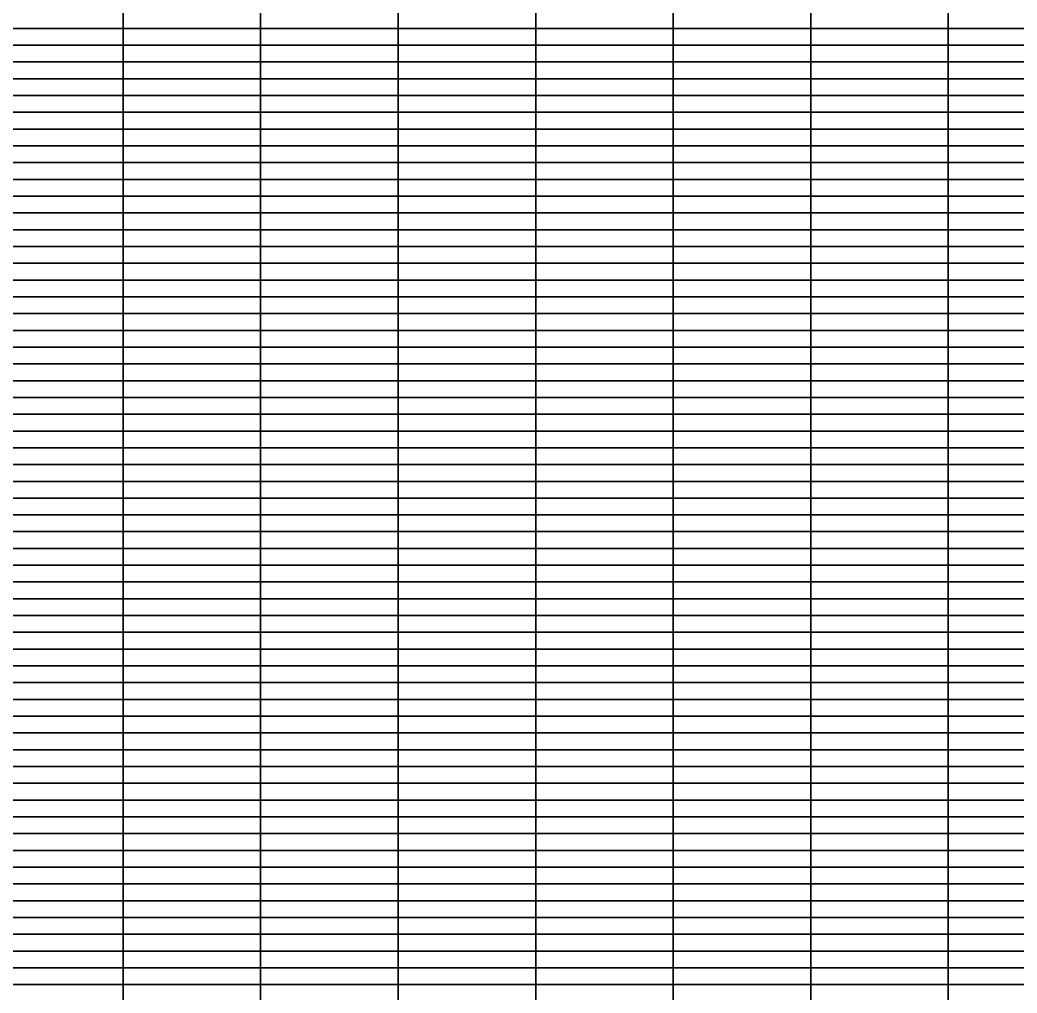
# Model space of a CAD drawing. Header units: metres. Extents: x 0 to 1189, y 5 to 4665.
# Drawn here: x 297.2 to 594.5, y 2622.5 to 2912.5 of the extents above; entities that cross this region are included whole.
import ezdxf

# ---------------------------------------------------------------- set-up
doc = ezdxf.new("R2010")
doc.units = ezdxf.units.M

msp = doc.modelspace()

# ---------------------------------------------------------------- linework, layer by layer
for points in [[(328, 2910, -109.09), (287, 2910, -95.27), (287, 2915, 77.81), (328, 2915, -18.55)], [(369, 2910, -122.91), (328, 2910, -109.09), (328, 2915, -18.55), (369, 2915, -114.9)], [(410, 2910, -100.65), (369, 2910, -122.91), (369, 2915, -114.9), (410, 2915, -627.63)], [(451, 2910, -1982.57), (410, 2910, -100.65), (410, 2915, -627.63), (451, 2915, -1350.43)], [(492, 2910, -1603.66), (451, 2910, -1982.57), (451, 2915, -1350.43), (492, 2915, -1008.17)], [(533, 2910, -362.82), (492, 2910, -1603.66), (492, 2915, -1008.17), (533, 2915, -336.71)], [(574, 2910, -93.89), (533, 2910, -362.82), (533, 2915, -336.71), (574, 2915, 61.75)], [(615, 2910, -55.29), (574, 2910, -93.89), (574, 2915, 61.75), (615, 2915, -49.28)], [(328, 2905, -109.09), (287, 2905, -95.27), (287, 2910, -95.27), (328, 2910, -109.09)], [(369, 2905, -122.91), (328, 2905, -109.09), (328, 2910, -109.09), (369, 2910, -122.91)], [(410, 2905, -100.65), (369, 2905, -122.91), (369, 2910, -122.91), (410, 2910, -100.65)], [(451, 2905, -1982.57), (410, 2905, -100.65), (410, 2910, -100.65), (451, 2910, -1982.57)], [(492, 2905, -1603.66), (451, 2905, -1982.57), (451, 2910, -1982.57), (492, 2910, -1603.66)], [(533, 2905, -362.82), (492, 2905, -1603.66), (492, 2910, -1603.66), (533, 2910, -362.82)], [(574, 2905, -93.89), (533, 2905, -362.82), (533, 2910, -362.82), (574, 2910, -93.89)], [(615, 2905, -55.29), (574, 2905, -93.89), (574, 2910, -93.89), (615, 2910, -55.29)], [(328, 2900, -625.84), (287, 2900, -557.19), (287, 2905, -95.27), (328, 2905, -109.09)], [(369, 2900, -694.49), (328, 2900, -625.84), (328, 2905, -109.09), (369, 2905, -122.91)], [(410, 2900, -1076.9), (369, 2900, -694.49), (369, 2905, -122.91), (410, 2905, -100.65)], [(451, 2900, -2850.75), (410, 2900, -1076.9), (410, 2905, -100.65), (451, 2905, -1982.57)], [(492, 2900, -2374.64), (451, 2900, -2850.75), (451, 2905, -1982.57), (492, 2905, -1603.66)], [(533, 2900, -567.93), (492, 2900, -2374.64), (492, 2905, -1603.66), (533, 2905, -362.82)], [(574, 2900, -129.03), (533, 2900, -567.93), (533, 2905, -362.82), (574, 2905, -93.89)], [(615, 2900, 48.03), (574, 2900, -129.03), (574, 2905, -93.89), (615, 2905, -55.29)], [(328, 2895, -198.88), (287, 2895, -175.66), (287, 2900, -557.19), (328, 2900, -625.84)], [(369, 2895, -222.11), (328, 2895, -198.88), (328, 2900, -625.84), (369, 2900, -694.49)], [(410, 2895, -272.24), (369, 2895, -222.11), (369, 2900, -694.49), (410, 2900, -1076.9)], [(451, 2895, -510.8), (410, 2895, -272.24), (410, 2900, -1076.9), (451, 2900, -2850.75)], [(492, 2895, -980.65), (451, 2895, -510.8), (451, 2900, -2850.75), (492, 2900, -2374.64)], [(533, 2895, -1740.56), (492, 2895, -980.65), (492, 2900, -2374.64), (533, 2900, -567.93)], [(574, 2895, -1260.14), (533, 2895, -1740.56), (533, 2900, -567.93), (574, 2900, -129.03)], [(615, 2895, -645.24), (574, 2895, -1260.14), (574, 2900, -129.03), (615, 2900, 48.03)], [(328, 2890, 183.21), (287, 2890, 182.88), (287, 2895, -175.66), (328, 2895, -198.88)], [(369, 2890, 183.54), (328, 2890, 183.21), (328, 2895, -198.88), (369, 2895, -222.11)], [(410, 2890, 182.26), (369, 2890, 183.54), (369, 2895, -222.11), (410, 2895, -272.24)], [(451, 2890, 181.4), (410, 2890, 182.26), (410, 2895, -272.24), (451, 2895, -510.8)], [(492, 2890, 183.37), (451, 2890, 181.4), (451, 2895, -510.8), (492, 2895, -980.65)], [(533, 2890, 179.84), (492, 2890, 183.37), (492, 2895, -980.65), (533, 2895, -1740.56)], [(574, 2890, 179.37), (533, 2890, 179.84), (533, 2895, -1740.56), (574, 2895, -1260.14)], [(615, 2890, 184.83), (574, 2890, 179.37), (574, 2895, -1260.14), (615, 2895, -645.24)], [(328, 2885, 183.21), (287, 2885, 182.88), (287, 2890, 182.88), (328, 2890, 183.21)], [(369, 2885, 183.54), (328, 2885, 183.21), (328, 2890, 183.21), (369, 2890, 183.54)], [(410, 2885, 182.26), (369, 2885, 183.54), (369, 2890, 183.54), (410, 2890, 182.26)], [(451, 2885, 181.4), (410, 2885, 182.26), (410, 2890, 182.26), (451, 2890, 181.4)], [(492, 2885, 183.37), (451, 2885, 181.4), (451, 2890, 181.4), (492, 2890, 183.37)], [(533, 2885, 179.84), (492, 2885, 183.37), (492, 2890, 183.37), (533, 2890, 179.84)], [(574, 2885, 179.37), (533, 2885, 179.84), (533, 2890, 179.84), (574, 2890, 179.37)], [(615, 2885, 184.83), (574, 2885, 179.37), (574, 2890, 179.37), (615, 2890, 184.83)], [(328, 2880, 184.45), (287, 2880, 184.45), (287, 2885, 182.88), (328, 2885, 183.21)], [(369, 2880, 184.45), (328, 2880, 184.45), (328, 2885, 183.21), (369, 2885, 183.54)], [(410, 2880, 184.99), (369, 2880, 184.45), (369, 2885, 183.54), (410, 2885, 182.26)], [(451, 2880, 184.33), (410, 2880, 184.99), (410, 2885, 182.26), (451, 2885, 181.4)], [(492, 2880, 182.17), (451, 2880, 184.33), (451, 2885, 181.4), (492, 2885, 183.37)], [(533, 2880, 167.71), (492, 2880, 182.17), (492, 2885, 183.37), (533, 2885, 179.84)], [(574, 2880, 179.29), (533, 2880, 167.71), (533, 2885, 179.84), (574, 2885, 179.37)], [(615, 2880, 178.99), (574, 2880, 179.29), (574, 2885, 179.37), (615, 2885, 184.83)], [(328, 2875, -157.55), (287, 2875, -110.65), (287, 2880, 184.45), (328, 2880, 184.45)], [(369, 2875, -204.46), (328, 2875, -157.55), (328, 2880, 184.45), (369, 2880, 184.45)], [(410, 2875, -473.09), (369, 2875, -204.46), (369, 2880, 184.45), (410, 2880, 184.99)], [(451, 2875, -1084.74), (410, 2875, -473.09), (410, 2880, 184.99), (451, 2880, 184.33)], [(492, 2875, -612.32), (451, 2875, -1084.74), (451, 2880, 184.33), (492, 2880, 182.17)], [(533, 2875, 55.76), (492, 2875, -612.32), (492, 2880, 182.17), (533, 2880, 167.71)], [(574, 2875, 92.67), (533, 2875, 55.76), (533, 2880, 167.71), (574, 2880, 179.29)], [(615, 2875, 103.37), (574, 2875, 92.67), (574, 2880, 179.29), (615, 2880, 178.99)], [(328, 2870, -157.55), (287, 2870, -110.65), (287, 2875, -110.65), (328, 2875, -157.55)], [(369, 2870, -204.46), (328, 2870, -157.55), (328, 2875, -157.55), (369, 2875, -204.46)], [(410, 2870, -473.09), (369, 2870, -204.46), (369, 2875, -204.46), (410, 2875, -473.09)], [(451, 2870, -1084.74), (410, 2870, -473.09), (410, 2875, -473.09), (451, 2875, -1084.74)], [(492, 2870, -612.32), (451, 2870, -1084.74), (451, 2875, -1084.74), (492, 2875, -612.32)], [(533, 2870, 55.76), (492, 2870, -612.32), (492, 2875, -612.32), (533, 2875, 55.76)], [(574, 2870, 92.67), (533, 2870, 55.76), (533, 2875, 55.76), (574, 2875, 92.67)], [(615, 2870, 103.37), (574, 2870, 92.67), (574, 2875, 92.67), (615, 2875, 103.37)], [(328, 2865, -157.55), (287, 2865, -110.65), (287, 2870, -110.65), (328, 2870, -157.55)], [(369, 2865, -204.46), (328, 2865, -157.55), (328, 2870, -157.55), (369, 2870, -204.46)], [(410, 2865, -473.09), (369, 2865, -204.46), (369, 2870, -204.46), (410, 2870, -473.09)], [(451, 2865, -1084.74), (410, 2865, -473.09), (410, 2870, -473.09), (451, 2870, -1084.74)], [(492, 2865, -612.32), (451, 2865, -1084.74), (451, 2870, -1084.74), (492, 2870, -612.32)], [(533, 2865, 55.76), (492, 2865, -612.32), (492, 2870, -612.32), (533, 2870, 55.76)], [(574, 2865, 92.67), (533, 2865, 55.76), (533, 2870, 55.76), (574, 2870, 92.67)], [(615, 2865, 103.37), (574, 2865, 92.67), (574, 2870, 92.67), (615, 2870, 103.37)], [(328, 2860, -46.42), (287, 2860, 13.23), (287, 2865, -110.65), (328, 2865, -157.55)], [(369, 2860, -106.07), (328, 2860, -46.42), (328, 2865, -157.55), (369, 2865, -204.46)], [(410, 2860, -287.26), (369, 2860, -106.07), (369, 2865, -204.46), (410, 2865, -473.09)], [(451, 2860, -2236.01), (410, 2860, -287.26), (410, 2865, -473.09), (451, 2865, -1084.74)], [(492, 2860, -2111.5), (451, 2860, -2236.01), (451, 2865, -1084.74), (492, 2865, -612.32)], [(533, 2860, -421.31), (492, 2860, -2111.5), (492, 2865, -612.32), (533, 2865, 55.76)], [(574, 2860, -17.94), (533, 2860, -421.31), (533, 2865, 55.76), (574, 2865, 92.67)], [(615, 2860, 21.1), (574, 2860, -17.94), (574, 2865, 92.67), (615, 2865, 103.37)], [(328, 2855, -45.57), (287, 2855, 57.51), (287, 2860, 13.23), (328, 2860, -46.42)], [(369, 2855, -148.65), (328, 2855, -45.57), (328, 2860, -46.42), (369, 2860, -106.07)], [(410, 2855, -332.18), (369, 2855, -148.65), (369, 2860, -106.07), (410, 2860, -287.26)], [(451, 2855, -586.77), (410, 2855, -332.18), (410, 2860, -287.26), (451, 2860, -2236.01)], [(492, 2855, -1261.38), (451, 2855, -586.77), (451, 2860, -2236.01), (492, 2860, -2111.5)], [(533, 2855, -1210.9), (492, 2855, -1261.38), (492, 2860, -2111.5), (533, 2860, -421.31)], [(574, 2855, -1071.11), (533, 2855, -1210.9), (533, 2860, -421.31), (574, 2860, -17.94)], [(615, 2855, -584.57), (574, 2855, -1071.11), (574, 2860, -17.94), (615, 2860, 21.1)], [(328, 2850, 87.41), (287, 2850, 107.16), (287, 2855, 57.51), (328, 2855, -45.57)], [(369, 2850, 67.67), (328, 2850, 87.41), (328, 2855, -45.57), (369, 2855, -148.65)], [(410, 2850, -199.61), (369, 2850, 67.67), (369, 2855, -148.65), (410, 2855, -332.18)], [(451, 2850, -355.25), (410, 2850, -199.61), (410, 2855, -332.18), (451, 2855, -586.77)], [(492, 2850, -353.01), (451, 2850, -355.25), (451, 2855, -586.77), (492, 2855, -1261.38)], [(533, 2850, -389.9), (492, 2850, -353.01), (492, 2855, -1261.38), (533, 2855, -1210.9)], [(574, 2850, 19.11), (533, 2850, -389.9), (533, 2855, -1210.9), (574, 2855, -1071.11)], [(615, 2850, -15.01), (574, 2850, 19.11), (574, 2855, -1071.11), (615, 2855, -584.57)], [(328, 2845, 87.41), (287, 2845, 107.16), (287, 2850, 107.16), (328, 2850, 87.41)], [(369, 2845, 67.67), (328, 2845, 87.41), (328, 2850, 87.41), (369, 2850, 67.67)], [(410, 2845, -199.61), (369, 2845, 67.67), (369, 2850, 67.67), (410, 2850, -199.61)], [(451, 2845, -355.25), (410, 2845, -199.61), (410, 2850, -199.61), (451, 2850, -355.25)], [(492, 2845, -353.01), (451, 2845, -355.25), (451, 2850, -355.25), (492, 2850, -353.01)], [(533, 2845, -389.9), (492, 2845, -353.01), (492, 2850, -353.01), (533, 2850, -389.9)], [(574, 2845, 19.11), (533, 2845, -389.9), (533, 2850, -389.9), (574, 2850, 19.11)], [(615, 2845, -15.01), (574, 2845, 19.11), (574, 2850, 19.11), (615, 2850, -15.01)], [(328, 2840, 81.98), (287, 2840, 104.41), (287, 2845, 107.16), (328, 2845, 87.41)], [(369, 2840, 59.54), (328, 2840, 81.98), (328, 2845, 87.41), (369, 2845, 67.67)], [(410, 2840, 70.92), (369, 2840, 59.54), (369, 2845, 67.67), (410, 2845, -199.61)], [(451, 2840, 94.88), (410, 2840, 70.92), (410, 2845, -199.61), (451, 2845, -355.25)], [(492, 2840, -243.91), (451, 2840, 94.88), (451, 2845, -355.25), (492, 2845, -353.01)], [(533, 2840, -444), (492, 2840, -243.91), (492, 2845, -353.01), (533, 2845, -389.9)], [(574, 2840, -161.52), (533, 2840, -444), (533, 2845, -389.9), (574, 2845, 19.11)], [(615, 2840, -242.25), (574, 2840, -161.52), (574, 2845, 19.11), (615, 2845, -15.01)], [(328, 2835, 120.27), (287, 2835, 140.8), (287, 2840, 104.41), (328, 2840, 81.98)], [(369, 2835, 99.74), (328, 2835, 120.27), (328, 2840, 81.98), (369, 2840, 59.54)], [(410, 2835, 16.09), (369, 2835, 99.74), (369, 2840, 59.54), (410, 2840, 70.92)], [(451, 2835, -8.06), (410, 2835, 16.09), (410, 2840, 70.92), (451, 2840, 94.88)], [(492, 2835, 115.63), (451, 2835, -8.06), (451, 2840, 94.88), (492, 2840, -243.91)], [(533, 2835, 111.81), (492, 2835, 115.63), (492, 2840, -243.91), (533, 2840, -444)], [(574, 2835, 139.02), (533, 2835, 111.81), (533, 2840, -444), (574, 2840, -161.52)], [(615, 2835, 160.84), (574, 2835, 139.02), (574, 2840, -161.52), (615, 2840, -242.25)], [(328, 2830, 120.27), (287, 2830, 140.8), (287, 2835, 140.8), (328, 2835, 120.27)], [(369, 2830, 99.74), (328, 2830, 120.27), (328, 2835, 120.27), (369, 2835, 99.74)], [(410, 2830, 16.09), (369, 2830, 99.74), (369, 2835, 99.74), (410, 2835, 16.09)], [(451, 2830, -8.06), (410, 2830, 16.09), (410, 2835, 16.09), (451, 2835, -8.06)], [(492, 2830, 115.63), (451, 2830, -8.06), (451, 2835, -8.06), (492, 2835, 115.63)], [(533, 2830, 111.81), (492, 2830, 115.63), (492, 2835, 115.63), (533, 2835, 111.81)], [(574, 2830, 139.02), (533, 2830, 111.81), (533, 2835, 111.81), (574, 2835, 139.02)], [(615, 2830, 160.84), (574, 2830, 139.02), (574, 2835, 139.02), (615, 2835, 160.84)], [(328, 2825, -272.55), (287, 2825, -206.07), (287, 2830, 140.8), (328, 2830, 120.27)], [(369, 2825, -339.04), (328, 2825, -272.55), (328, 2830, 120.27), (369, 2830, 99.74)], [(410, 2825, -819.98), (369, 2825, -339.04), (369, 2830, 99.74), (410, 2830, 16.09)], [(451, 2825, -1298.87), (410, 2825, -819.98), (410, 2830, 16.09), (451, 2830, -8.06)], [(492, 2825, -762.22), (451, 2825, -1298.87), (451, 2830, -8.06), (492, 2830, 115.63)], [(533, 2825, -347.11), (492, 2825, -762.22), (492, 2830, 115.63), (533, 2830, 111.81)], [(574, 2825, 10.67), (533, 2825, -347.11), (533, 2830, 111.81), (574, 2830, 139.02)], [(615, 2825, 17.48), (574, 2825, 10.67), (574, 2830, 139.02), (615, 2830, 160.84)], [(328, 2820, -73.58), (287, 2820, 5.88), (287, 2825, -206.07), (328, 2825, -272.55)], [(369, 2820, -153.04), (328, 2820, -73.58), (328, 2825, -272.55), (369, 2825, -339.04)], [(410, 2820, -213.26), (369, 2820, -153.04), (369, 2825, -339.04), (410, 2825, -819.98)], [(451, 2820, -2097.92), (410, 2820, -213.26), (410, 2825, -819.98), (451, 2825, -1298.87)], [(492, 2820, -1477.96), (451, 2820, -2097.92), (451, 2825, -1298.87), (492, 2825, -762.22)], [(533, 2820, -468.78), (492, 2820, -1477.96), (492, 2825, -762.22), (533, 2825, -347.11)], [(574, 2820, -136.54), (533, 2820, -468.78), (533, 2825, -347.11), (574, 2825, 10.67)], [(615, 2820, -82.71), (574, 2820, -136.54), (574, 2825, 10.67), (615, 2825, 17.48)], [(328, 2815, -85.66), (287, 2815, 50.25), (287, 2820, 5.88), (328, 2820, -73.58)], [(369, 2815, -221.56), (328, 2815, -85.66), (328, 2820, -73.58), (369, 2820, -153.04)], [(410, 2815, -630.24), (369, 2815, -221.56), (369, 2820, -153.04), (410, 2820, -213.26)], [(451, 2815, -2540.12), (410, 2815, -630.24), (410, 2820, -213.26), (451, 2820, -2097.92)], [(492, 2815, -2342.64), (451, 2815, -2540.12), (451, 2820, -2097.92), (492, 2820, -1477.96)], [(533, 2815, -802.63), (492, 2815, -2342.64), (492, 2820, -1477.96), (533, 2820, -468.78)], [(574, 2815, -353.35), (533, 2815, -802.63), (533, 2820, -468.78), (574, 2820, -136.54)], [(615, 2815, -50.16), (574, 2815, -353.35), (574, 2820, -136.54), (615, 2820, -82.71)], [(328, 2810, -85.66), (287, 2810, 50.25), (287, 2815, 50.25), (328, 2815, -85.66)], [(369, 2810, -221.56), (328, 2810, -85.66), (328, 2815, -85.66), (369, 2815, -221.56)], [(410, 2810, -630.24), (369, 2810, -221.56), (369, 2815, -221.56), (410, 2815, -630.24)], [(451, 2810, -2540.12), (410, 2810, -630.24), (410, 2815, -630.24), (451, 2815, -2540.12)], [(492, 2810, -2342.64), (451, 2810, -2540.12), (451, 2815, -2540.12), (492, 2815, -2342.64)], [(533, 2810, -802.63), (492, 2810, -2342.64), (492, 2815, -2342.64), (533, 2815, -802.63)], [(574, 2810, -353.35), (533, 2810, -802.63), (533, 2815, -802.63), (574, 2815, -353.35)], [(615, 2810, -50.16), (574, 2810, -353.35), (574, 2815, -353.35), (615, 2815, -50.16)], [(328, 2805, -139.9), (287, 2805, -68.36), (287, 2810, 50.25), (328, 2810, -85.66)], [(369, 2805, -211.44), (328, 2805, -139.9), (328, 2810, -85.66), (369, 2810, -221.56)], [(410, 2805, -274.98), (369, 2805, -211.44), (369, 2810, -221.56), (410, 2810, -630.24)], [(451, 2805, -618.03), (410, 2805, -274.98), (410, 2810, -630.24), (451, 2810, -2540.12)], [(492, 2805, -1158.73), (451, 2805, -618.03), (451, 2810, -2540.12), (492, 2810, -2342.64)], [(533, 2805, -1783.9), (492, 2805, -1158.73), (492, 2810, -2342.64), (533, 2810, -802.63)], [(574, 2805, -1211.94), (533, 2805, -1783.9), (533, 2810, -802.63), (574, 2810, -353.35)], [(615, 2805, -611.37), (574, 2805, -1211.94), (574, 2810, -353.35), (615, 2810, -50.16)], [(328, 2800, 181.66), (287, 2800, 180.82), (287, 2805, -68.36), (328, 2805, -139.9)], [(369, 2800, 182.5), (328, 2800, 181.66), (328, 2805, -139.9), (369, 2805, -211.44)], [(410, 2800, 179.53), (369, 2800, 182.5), (369, 2805, -211.44), (410, 2805, -274.98)], [(451, 2800, 176.19), (410, 2800, 179.53), (410, 2805, -274.98), (451, 2805, -618.03)], [(492, 2800, 179.4), (451, 2800, 176.19), (451, 2805, -618.03), (492, 2805, -1158.73)], [(533, 2800, 175.66), (492, 2800, 179.4), (492, 2805, -1158.73), (533, 2805, -1783.9)], [(574, 2800, 152.51), (533, 2800, 175.66), (533, 2805, -1783.9), (574, 2805, -1211.94)], [(615, 2800, 175.36), (574, 2800, 152.51), (574, 2805, -1211.94), (615, 2805, -611.37)], [(328, 2795, 177.57), (287, 2795, 175.15), (287, 2800, 180.82), (328, 2800, 181.66)], [(369, 2795, 179.98), (328, 2795, 177.57), (328, 2800, 181.66), (369, 2800, 182.5)], [(410, 2795, 177.43), (369, 2795, 179.98), (369, 2800, 182.5), (410, 2800, 179.53)], [(451, 2795, 169), (410, 2795, 177.43), (410, 2800, 179.53), (451, 2800, 176.19)], [(492, 2795, 166.39), (451, 2795, 169), (451, 2800, 176.19), (492, 2800, 179.4)], [(533, 2795, 167.6), (492, 2795, 166.39), (492, 2800, 179.4), (533, 2800, 175.66)], [(574, 2795, 125.66), (533, 2795, 167.6), (533, 2800, 175.66), (574, 2800, 152.51)], [(615, 2795, 156.03), (574, 2795, 125.66), (574, 2800, 152.51), (615, 2800, 175.36)], [(328, 2790, 177.57), (287, 2790, 175.15), (287, 2795, 175.15), (328, 2795, 177.57)], [(369, 2790, 179.98), (328, 2790, 177.57), (328, 2795, 177.57), (369, 2795, 179.98)], [(410, 2790, 177.43), (369, 2790, 179.98), (369, 2795, 179.98), (410, 2795, 177.43)], [(451, 2790, 169), (410, 2790, 177.43), (410, 2795, 177.43), (451, 2795, 169)], [(492, 2790, 166.39), (451, 2790, 169), (451, 2795, 169), (492, 2795, 166.39)], [(533, 2790, 167.6), (492, 2790, 166.39), (492, 2795, 166.39), (533, 2795, 167.6)], [(574, 2790, 125.66), (533, 2790, 167.6), (533, 2795, 167.6), (574, 2795, 125.66)], [(615, 2790, 156.03), (574, 2790, 125.66), (574, 2795, 125.66), (615, 2795, 156.03)], [(328, 2785, 176.4), (287, 2785, 177.79), (287, 2790, 175.15), (328, 2790, 177.57)], [(369, 2785, 175.01), (328, 2785, 176.4), (328, 2790, 177.57), (369, 2790, 179.98)], [(410, 2785, 174.46), (369, 2785, 175.01), (369, 2790, 179.98), (410, 2790, 177.43)], [(451, 2785, 173.09), (410, 2785, 174.46), (410, 2790, 177.43), (451, 2790, 169)], [(492, 2785, 173.08), (451, 2785, 173.09), (451, 2790, 169), (492, 2790, 166.39)], [(533, 2785, 151.37), (492, 2785, 173.08), (492, 2790, 166.39), (533, 2790, 167.6)], [(574, 2785, 154.79), (533, 2785, 151.37), (533, 2790, 167.6), (574, 2790, 125.66)], [(615, 2785, 162.19), (574, 2785, 154.79), (574, 2790, 125.66), (615, 2790, 156.03)], [(328, 2780, -24.78), (287, 2780, 27.66), (287, 2785, 177.79), (328, 2785, 176.4)], [(369, 2780, -77.21), (328, 2780, -24.78), (328, 2785, 176.4), (369, 2785, 175.01)], [(410, 2780, -362.23), (369, 2780, -77.21), (369, 2785, 175.01), (410, 2785, 174.46)], [(451, 2780, -988.21), (410, 2780, -362.23), (410, 2785, 174.46), (451, 2785, 173.09)], [(492, 2780, -627.3), (451, 2780, -988.21), (451, 2785, 173.09), (492, 2785, 173.08)], [(533, 2780, -38.45), (492, 2780, -627.3), (492, 2785, 173.08), (533, 2785, 151.37)], [(574, 2780, 39.67), (533, 2780, -38.45), (533, 2785, 151.37), (574, 2785, 154.79)], [(615, 2780, 81.55), (574, 2780, 39.67), (574, 2785, 154.79), (615, 2785, 162.19)], [(328, 2775, -1.11), (287, 2775, 18.39), (287, 2780, 27.66), (328, 2780, -24.78)], [(369, 2775, -20.61), (328, 2775, -1.11), (328, 2780, -24.78), (369, 2780, -77.21)], [(410, 2775, -153.96), (369, 2775, -20.61), (369, 2780, -77.21), (410, 2780, -362.23)], [(451, 2775, -1928.38), (410, 2775, -153.96), (410, 2780, -362.23), (451, 2780, -988.21)], [(492, 2775, -1249.83), (451, 2775, -1928.38), (451, 2780, -988.21), (492, 2780, -627.3)], [(533, 2775, 51.78), (492, 2775, -1249.83), (492, 2780, -627.3), (533, 2780, -38.45)], [(574, 2775, 126.69), (533, 2775, 51.78), (533, 2780, -38.45), (574, 2780, 39.67)], [(615, 2775, 148.22), (574, 2775, 126.69), (574, 2780, 39.67), (615, 2780, 81.55)], [(328, 2770, -1.11), (287, 2770, 18.39), (287, 2775, 18.39), (328, 2775, -1.11)], [(369, 2770, -20.61), (328, 2770, -1.11), (328, 2775, -1.11), (369, 2775, -20.61)], [(410, 2770, -153.96), (369, 2770, -20.61), (369, 2775, -20.61), (410, 2775, -153.96)], [(451, 2770, -1928.38), (410, 2770, -153.96), (410, 2775, -153.96), (451, 2775, -1928.38)], [(492, 2770, -1249.83), (451, 2770, -1928.38), (451, 2775, -1928.38), (492, 2775, -1249.83)], [(533, 2770, 51.78), (492, 2770, -1249.83), (492, 2775, -1249.83), (533, 2775, 51.78)], [(574, 2770, 126.69), (533, 2770, 51.78), (533, 2775, 51.78), (574, 2775, 126.69)], [(615, 2770, 148.22), (574, 2770, 126.69), (574, 2775, 126.69), (615, 2775, 148.22)], [(328, 2765, -125.71), (287, 2765, -129.2), (287, 2770, 18.39), (328, 2770, -1.11)], [(369, 2765, -122.23), (328, 2765, -125.71), (328, 2770, -1.11), (369, 2770, -20.61)], [(410, 2765, -509.47), (369, 2765, -122.23), (369, 2770, -20.61), (410, 2770, -153.96)], [(451, 2765, -2534.11), (410, 2765, -509.47), (410, 2770, -153.96), (451, 2770, -1928.38)], [(492, 2765, -1850.88), (451, 2765, -2534.11), (451, 2770, -1928.38), (492, 2770, -1249.83)], [(533, 2765, -522.63), (492, 2765, -1850.88), (492, 2770, -1249.83), (533, 2770, 51.78)], [(574, 2765, -90.71), (533, 2765, -522.63), (533, 2770, 51.78), (574, 2770, 126.69)], [(615, 2765, 91.4), (574, 2765, -90.71), (574, 2770, 126.69), (615, 2770, 148.22)], [(328, 2760, -30.65), (287, 2760, -116.06), (287, 2765, -129.2), (328, 2765, -125.71)], [(369, 2760, 54.75), (328, 2760, -30.65), (328, 2765, -125.71), (369, 2765, -122.23)], [(410, 2760, -132.14), (369, 2760, 54.75), (369, 2765, -122.23), (410, 2765, -509.47)], [(451, 2760, -640.1), (410, 2760, -132.14), (410, 2765, -509.47), (451, 2765, -2534.11)], [(492, 2760, -1187.87), (451, 2760, -640.1), (451, 2765, -2534.11), (492, 2765, -1850.88)], [(533, 2760, -1402.6), (492, 2760, -1187.87), (492, 2765, -1850.88), (533, 2765, -522.63)], [(574, 2760, -940.66), (533, 2760, -1402.6), (533, 2765, -522.63), (574, 2765, -90.71)], [(615, 2760, -442.69), (574, 2760, -940.66), (574, 2765, -90.71), (615, 2765, 91.4)], [(328, 2755, 114.97), (287, 2755, 112.8), (287, 2760, -116.06), (328, 2760, -30.65)], [(369, 2755, 117.15), (328, 2755, 114.97), (328, 2760, -30.65), (369, 2760, 54.75)], [(410, 2755, 122.79), (369, 2755, 117.15), (369, 2760, 54.75), (410, 2760, -132.14)], [(451, 2755, 86.65), (410, 2755, 122.79), (410, 2760, -132.14), (451, 2760, -640.1)], [(492, 2755, -102.98), (451, 2755, 86.65), (451, 2760, -640.1), (492, 2760, -1187.87)], [(533, 2755, -639.33), (492, 2755, -102.98), (492, 2760, -1187.87), (533, 2760, -1402.6)], [(574, 2755, -292.06), (533, 2755, -639.33), (533, 2760, -1402.6), (574, 2760, -940.66)], [(615, 2755, -151.2), (574, 2755, -292.06), (574, 2760, -940.66), (615, 2760, -442.69)], [(328, 2750, 114.97), (287, 2750, 112.8), (287, 2755, 112.8), (328, 2755, 114.97)], [(369, 2750, 117.15), (328, 2750, 114.97), (328, 2755, 114.97), (369, 2755, 117.15)], [(410, 2750, 122.79), (369, 2750, 117.15), (369, 2755, 117.15), (410, 2755, 122.79)], [(451, 2750, 86.65), (410, 2750, 122.79), (410, 2755, 122.79), (451, 2755, 86.65)], [(492, 2750, -102.98), (451, 2750, 86.65), (451, 2755, 86.65), (492, 2755, -102.98)], [(533, 2750, -639.33), (492, 2750, -102.98), (492, 2755, -102.98), (533, 2755, -639.33)], [(574, 2750, -292.06), (533, 2750, -639.33), (533, 2755, -639.33), (574, 2755, -292.06)], [(615, 2750, -151.2), (574, 2750, -292.06), (574, 2755, -292.06), (615, 2755, -151.2)], [(328, 2745, 97.15), (287, 2745, 112.91), (287, 2750, 112.8), (328, 2750, 114.97)], [(369, 2745, 81.39), (328, 2745, 97.15), (328, 2750, 114.97), (369, 2750, 117.15)], [(410, 2745, 13.13), (369, 2745, 81.39), (369, 2750, 117.15), (410, 2750, 122.79)], [(451, 2745, 9.99), (410, 2745, 13.13), (410, 2750, 122.79), (451, 2750, 86.65)], [(492, 2745, 132.65), (451, 2745, 9.99), (451, 2750, 86.65), (492, 2750, -102.98)], [(533, 2745, 139.65), (492, 2745, 132.65), (492, 2750, -102.98), (533, 2750, -639.33)], [(574, 2745, 150.24), (533, 2745, 139.65), (533, 2750, -639.33), (574, 2750, -292.06)], [(615, 2745, 171.56), (574, 2745, 150.24), (574, 2750, -292.06), (615, 2750, -151.2)], [(328, 2740, -22.78), (287, 2740, 66.54), (287, 2745, 112.91), (328, 2745, 97.15)], [(369, 2740, -112.09), (328, 2740, -22.78), (328, 2745, 97.15), (369, 2745, 81.39)], [(410, 2740, -600.31), (369, 2740, -112.09), (369, 2745, 81.39), (410, 2745, 13.13)], [(451, 2740, -1042.86), (410, 2740, -600.31), (410, 2745, 13.13), (451, 2745, 9.99)], [(492, 2740, -551.58), (451, 2740, -1042.86), (451, 2745, 9.99), (492, 2745, 132.65)], [(533, 2740, -314.44), (492, 2740, -551.58), (492, 2745, 132.65), (533, 2745, 139.65)], [(574, 2740, -55.49), (533, 2740, -314.44), (533, 2745, 139.65), (574, 2745, 150.24)], [(615, 2740, 0.06), (574, 2740, -55.49), (574, 2745, 150.24), (615, 2745, 171.56)], [(328, 2735, -100.28), (287, 2735, -30.44), (287, 2740, 66.54), (328, 2740, -22.78)], [(369, 2735, -170.12), (328, 2735, -100.28), (328, 2740, -22.78), (369, 2740, -112.09)], [(410, 2735, -339.58), (369, 2735, -170.12), (369, 2740, -112.09), (410, 2740, -600.31)], [(451, 2735, -2179.27), (410, 2735, -339.58), (410, 2740, -600.31), (451, 2740, -1042.86)], [(492, 2735, -1395.52), (451, 2735, -2179.27), (451, 2740, -1042.86), (492, 2740, -551.58)], [(533, 2735, -414.74), (492, 2735, -1395.52), (492, 2740, -551.58), (533, 2740, -314.44)], [(574, 2735, -189.11), (533, 2735, -414.74), (533, 2740, -314.44), (574, 2740, -55.49)], [(615, 2735, -151.51), (574, 2735, -189.11), (574, 2740, -55.49), (615, 2740, 0.06)], [(328, 2730, -100.28), (287, 2730, -30.44), (287, 2735, -30.44), (328, 2735, -100.28)], [(369, 2730, -170.12), (328, 2730, -100.28), (328, 2735, -100.28), (369, 2735, -170.12)], [(410, 2730, -339.58), (369, 2730, -170.12), (369, 2735, -170.12), (410, 2735, -339.58)], [(451, 2730, -2179.27), (410, 2730, -339.58), (410, 2735, -339.58), (451, 2735, -2179.27)], [(492, 2730, -1395.52), (451, 2730, -2179.27), (451, 2735, -2179.27), (492, 2735, -1395.52)], [(533, 2730, -414.74), (492, 2730, -1395.52), (492, 2735, -1395.52), (533, 2735, -414.74)], [(574, 2730, -189.11), (533, 2730, -414.74), (533, 2735, -414.74), (574, 2735, -189.11)], [(615, 2730, -151.51), (574, 2730, -189.11), (574, 2735, -189.11), (615, 2735, -151.51)], [(328, 2725, -451.35), (287, 2725, -350.25), (287, 2730, -30.44), (328, 2730, -100.28)], [(369, 2725, -552.45), (328, 2725, -451.35), (328, 2730, -100.28), (369, 2730, -170.12)], [(410, 2725, -933.46), (369, 2725, -552.45), (369, 2730, -170.12), (410, 2730, -339.58)], [(451, 2725, -2867), (410, 2725, -933.46), (410, 2730, -339.58), (451, 2730, -2179.27)], [(492, 2725, -2148.45), (451, 2725, -2867), (451, 2730, -2179.27), (492, 2730, -1395.52)], [(533, 2725, -484), (492, 2725, -2148.45), (492, 2730, -1395.52), (533, 2730, -414.74)], [(574, 2725, -201.43), (533, 2725, -484), (533, 2730, -414.74), (574, 2730, -189.11)], [(615, 2725, 57.78), (574, 2725, -201.43), (574, 2730, -189.11), (615, 2730, -151.51)], [(328, 2720, -186.07), (287, 2720, -120.27), (287, 2725, -350.25), (328, 2725, -451.35)], [(369, 2720, -251.88), (328, 2720, -186.07), (328, 2725, -451.35), (369, 2725, -552.45)], [(410, 2720, -338.96), (369, 2720, -251.88), (369, 2725, -552.45), (410, 2725, -933.46)], [(451, 2720, -728.04), (410, 2720, -338.96), (410, 2725, -933.46), (451, 2725, -2867)], [(492, 2720, -1228.66), (451, 2720, -728.04), (451, 2725, -2867), (492, 2725, -2148.45)], [(533, 2720, -1796.71), (492, 2720, -1228.66), (492, 2725, -2148.45), (533, 2725, -484)], [(574, 2720, -1259.92), (533, 2720, -1796.71), (533, 2725, -484), (574, 2725, -201.43)], [(615, 2720, -653.73), (574, 2720, -1259.92), (574, 2725, -201.43), (615, 2725, 57.78)], [(328, 2715, -186.07), (287, 2715, -120.27), (287, 2720, -120.27), (328, 2720, -186.07)], [(369, 2715, -251.88), (328, 2715, -186.07), (328, 2720, -186.07), (369, 2720, -251.88)], [(410, 2715, -338.96), (369, 2715, -251.88), (369, 2720, -251.88), (410, 2720, -338.96)], [(451, 2715, -728.04), (410, 2715, -338.96), (410, 2720, -338.96), (451, 2720, -728.04)], [(492, 2715, -1228.66), (451, 2715, -728.04), (451, 2720, -728.04), (492, 2720, -1228.66)], [(533, 2715, -1796.71), (492, 2715, -1228.66), (492, 2720, -1228.66), (533, 2720, -1796.71)], [(574, 2715, -1259.92), (533, 2715, -1796.71), (533, 2720, -1796.71), (574, 2720, -1259.92)], [(615, 2715, -653.73), (574, 2715, -1259.92), (574, 2720, -1259.92), (615, 2720, -653.73)], [(328, 2710, 186.15), (287, 2710, 186.47), (287, 2715, -120.27), (328, 2715, -186.07)], [(369, 2710, 185.84), (328, 2710, 186.15), (328, 2715, -186.07), (369, 2715, -251.88)], [(410, 2710, 185.61), (369, 2710, 185.84), (369, 2715, -251.88), (410, 2715, -338.96)], [(451, 2710, 185.58), (410, 2710, 185.61), (410, 2715, -338.96), (451, 2715, -728.04)], [(492, 2710, 184.51), (451, 2710, 185.58), (451, 2715, -728.04), (492, 2715, -1228.66)], [(533, 2710, 181.86), (492, 2710, 184.51), (492, 2715, -1228.66), (533, 2715, -1796.71)], [(574, 2710, 180.87), (533, 2710, 181.86), (533, 2715, -1796.71), (574, 2715, -1259.92)], [(615, 2710, 183.27), (574, 2710, 180.87), (574, 2715, -1259.92), (615, 2715, -653.73)], [(328, 2705, 185.4), (287, 2705, 184.99), (287, 2710, 186.47), (328, 2710, 186.15)], [(369, 2705, 185.82), (328, 2705, 185.4), (328, 2710, 186.15), (369, 2710, 185.84)], [(410, 2705, 185.39), (369, 2705, 185.82), (369, 2710, 185.84), (410, 2710, 185.61)], [(451, 2705, 183.19), (410, 2705, 185.39), (410, 2710, 185.61), (451, 2710, 185.58)], [(492, 2705, 182.48), (451, 2705, 183.19), (451, 2710, 185.58), (492, 2710, 184.51)], [(533, 2705, 173.89), (492, 2705, 182.48), (492, 2710, 184.51), (533, 2710, 181.86)], [(574, 2705, 179.48), (533, 2705, 173.89), (533, 2710, 181.86), (574, 2710, 180.87)], [(615, 2705, 183.69), (574, 2705, 179.48), (574, 2710, 180.87), (615, 2710, 183.27)], [(328, 2700, 179.06), (287, 2700, 178.7), (287, 2705, 184.99), (328, 2705, 185.4)], [(369, 2700, 179.43), (328, 2700, 179.06), (328, 2705, 185.4), (369, 2705, 185.82)], [(410, 2700, 179.39), (369, 2700, 179.43), (369, 2705, 185.82), (410, 2705, 185.39)], [(451, 2700, 180.31), (410, 2700, 179.39), (410, 2705, 185.39), (451, 2705, 183.19)], [(492, 2700, 181.06), (451, 2700, 180.31), (451, 2705, 183.19), (492, 2705, 182.48)], [(533, 2700, 157.8), (492, 2700, 181.06), (492, 2705, 182.48), (533, 2705, 173.89)], [(574, 2700, 178.72), (533, 2700, 157.8), (533, 2705, 173.89), (574, 2705, 179.48)], [(615, 2700, 169.36), (574, 2700, 178.72), (574, 2705, 179.48), (615, 2705, 183.69)], [(328, 2695, 179.06), (287, 2695, 178.7), (287, 2700, 178.7), (328, 2700, 179.06)], [(369, 2695, 179.43), (328, 2695, 179.06), (328, 2700, 179.06), (369, 2700, 179.43)], [(410, 2695, 179.39), (369, 2695, 179.43), (369, 2700, 179.43), (410, 2700, 179.39)], [(451, 2695, 180.31), (410, 2695, 179.39), (410, 2700, 179.39), (451, 2700, 180.31)], [(492, 2695, 181.06), (451, 2695, 180.31), (451, 2700, 180.31), (492, 2700, 181.06)], [(533, 2695, 157.8), (492, 2695, 181.06), (492, 2700, 181.06), (533, 2700, 157.8)], [(574, 2695, 178.72), (533, 2695, 157.8), (533, 2700, 157.8), (574, 2700, 178.72)], [(615, 2695, 169.36), (574, 2695, 178.72), (574, 2700, 178.72), (615, 2700, 169.36)], [(328, 2690, -105.37), (287, 2690, -66.93), (287, 2695, 178.7), (328, 2695, 179.06)], [(369, 2690, -143.81), (328, 2690, -105.37), (328, 2695, 179.06), (369, 2695, 179.43)], [(410, 2690, -408.97), (369, 2690, -143.81), (369, 2695, 179.43), (410, 2695, 179.39)], [(451, 2690, -833.31), (410, 2690, -408.97), (410, 2695, 179.39), (451, 2695, 180.31)], [(492, 2690, -490.32), (451, 2690, -833.31), (451, 2695, 180.31), (492, 2695, 181.06)], [(533, 2690, -22.27), (492, 2690, -490.32), (492, 2695, 181.06), (533, 2695, 157.8)], [(574, 2690, 104.56), (533, 2690, -22.27), (533, 2695, 157.8), (574, 2695, 178.72)], [(615, 2690, 112.08), (574, 2690, 104.56), (574, 2695, 178.72), (615, 2695, 169.36)], [(328, 2685, 8.3), (287, 2685, 50.34), (287, 2690, -66.93), (328, 2690, -105.37)], [(369, 2685, -33.74), (328, 2685, 8.3), (328, 2690, -105.37), (369, 2690, -143.81)], [(410, 2685, -212.04), (369, 2685, -33.74), (369, 2690, -143.81), (410, 2690, -408.97)], [(451, 2685, -2052.95), (410, 2685, -212.04), (410, 2690, -408.97), (451, 2690, -833.31)], [(492, 2685, -1328.75), (451, 2685, -2052.95), (451, 2690, -833.31), (492, 2690, -490.32)], [(533, 2685, -2.92), (492, 2685, -1328.75), (492, 2690, -490.32), (533, 2690, -22.27)], [(574, 2685, 97.92), (533, 2685, -2.92), (533, 2690, -22.27), (574, 2690, 104.56)], [(615, 2685, 127.82), (574, 2685, 97.92), (574, 2690, 104.56), (615, 2690, 112.08)], [(328, 2680, -24), (287, 2680, 29.5), (287, 2685, 50.34), (328, 2685, 8.3)], [(369, 2680, -77.49), (328, 2680, -24), (328, 2685, 8.3), (369, 2685, -33.74)], [(410, 2680, -382.4), (369, 2680, -77.49), (369, 2685, -33.74), (410, 2685, -212.04)], [(451, 2680, -2331.53), (410, 2680, -382.4), (410, 2685, -212.04), (451, 2685, -2052.95)], [(492, 2680, -2007.64), (451, 2680, -2331.53), (451, 2685, -2052.95), (492, 2685, -1328.75)], [(533, 2680, -446.55), (492, 2680, -2007.64), (492, 2685, -1328.75), (533, 2685, -2.92)], [(574, 2680, -41.94), (533, 2680, -446.55), (533, 2685, -2.92), (574, 2685, 97.92)], [(615, 2680, 1.37), (574, 2680, -41.94), (574, 2685, 97.92), (615, 2685, 127.82)], [(328, 2675, -24), (287, 2675, 29.5), (287, 2680, 29.5), (328, 2680, -24)], [(369, 2675, -77.49), (328, 2675, -24), (328, 2680, -24), (369, 2680, -77.49)], [(410, 2675, -382.4), (369, 2675, -77.49), (369, 2680, -77.49), (410, 2680, -382.4)], [(451, 2675, -2331.53), (410, 2675, -382.4), (410, 2680, -382.4), (451, 2680, -2331.53)], [(492, 2675, -2007.64), (451, 2675, -2331.53), (451, 2680, -2331.53), (492, 2680, -2007.64)], [(533, 2675, -446.55), (492, 2675, -2007.64), (492, 2680, -2007.64), (533, 2680, -446.55)], [(574, 2675, -41.94), (533, 2675, -446.55), (533, 2680, -446.55), (574, 2680, -41.94)], [(615, 2675, 1.37), (574, 2675, -41.94), (574, 2680, -41.94), (615, 2680, 1.37)], [(328, 2670, -274.32), (287, 2670, -198.84), (287, 2675, 29.5), (328, 2675, -24)], [(369, 2670, -349.8), (328, 2670, -274.32), (328, 2675, -24), (369, 2675, -77.49)], [(410, 2670, -475.06), (369, 2670, -349.8), (369, 2675, -77.49), (410, 2675, -382.4)], [(451, 2670, -725.97), (410, 2670, -475.06), (410, 2675, -382.4), (451, 2675, -2331.53)], [(492, 2670, -1457.67), (451, 2670, -725.97), (451, 2675, -2331.53), (492, 2675, -2007.64)], [(533, 2670, -1177.01), (492, 2670, -1457.67), (492, 2675, -2007.64), (533, 2675, -446.55)], [(574, 2670, -1051.05), (533, 2670, -1177.01), (533, 2675, -446.55), (574, 2675, -41.94)], [(615, 2670, -624.81), (574, 2670, -1051.05), (574, 2675, -41.94), (615, 2675, 1.37)], [(328, 2665, 67.5), (287, 2665, 95.59), (287, 2670, -198.84), (328, 2670, -274.32)], [(369, 2665, 39.4), (328, 2665, 67.5), (328, 2670, -274.32), (369, 2670, -349.8)], [(410, 2665, -247.73), (369, 2665, 39.4), (369, 2670, -349.8), (410, 2670, -475.06)], [(451, 2665, -366.34), (410, 2665, -247.73), (410, 2670, -475.06), (451, 2670, -725.97)], [(492, 2665, -290), (451, 2665, -366.34), (451, 2670, -725.97), (492, 2670, -1457.67)], [(533, 2665, -422.5), (492, 2665, -290), (492, 2670, -1457.67), (533, 2670, -1177.01)], [(574, 2665, 19.8), (533, 2665, -422.5), (533, 2670, -1177.01), (574, 2670, -1051.05)], [(615, 2665, -63.61), (574, 2665, 19.8), (574, 2670, -1051.05), (615, 2670, -624.81)], [(328, 2660, 144.12), (287, 2660, 173.88), (287, 2665, 95.59), (328, 2665, 67.5)], [(369, 2660, 114.36), (328, 2660, 144.12), (328, 2665, 67.5), (369, 2665, 39.4)], [(410, 2660, 103.08), (369, 2660, 114.36), (369, 2665, 39.4), (410, 2665, -247.73)], [(451, 2660, 116.96), (410, 2660, 103.08), (410, 2665, -247.73), (451, 2665, -366.34)], [(492, 2660, -218.14), (451, 2660, 116.96), (451, 2665, -366.34), (492, 2665, -290)], [(533, 2660, -437.67), (492, 2660, -218.14), (492, 2665, -290), (533, 2665, -422.5)], [(574, 2660, -148.76), (533, 2660, -437.67), (533, 2665, -422.5), (574, 2665, 19.8)], [(615, 2660, -251.65), (574, 2660, -148.76), (574, 2665, 19.8), (615, 2665, -63.61)], [(328, 2655, 144.12), (287, 2655, 173.88), (287, 2660, 173.88), (328, 2660, 144.12)], [(369, 2655, 114.36), (328, 2655, 144.12), (328, 2660, 144.12), (369, 2660, 114.36)], [(410, 2655, 103.08), (369, 2655, 114.36), (369, 2660, 114.36), (410, 2660, 103.08)], [(451, 2655, 116.96), (410, 2655, 103.08), (410, 2660, 103.08), (451, 2660, 116.96)], [(492, 2655, -218.14), (451, 2655, 116.96), (451, 2660, 116.96), (492, 2660, -218.14)], [(533, 2655, -437.67), (492, 2655, -218.14), (492, 2660, -218.14), (533, 2660, -437.67)], [(574, 2655, -148.76), (533, 2655, -437.67), (533, 2660, -437.67), (574, 2660, -148.76)], [(615, 2655, -251.65), (574, 2655, -148.76), (574, 2660, -148.76), (615, 2660, -251.65)], [(328, 2650, 151.86), (287, 2650, 167.54), (287, 2655, 173.88), (328, 2655, 144.12)], [(369, 2650, 136.19), (328, 2650, 151.86), (328, 2655, 144.12), (369, 2655, 114.36)], [(410, 2650, 69.62), (369, 2650, 136.19), (369, 2655, 114.36), (410, 2655, 103.08)], [(451, 2650, 24.91), (410, 2650, 69.62), (410, 2655, 103.08), (451, 2655, 116.96)], [(492, 2650, 88.85), (451, 2650, 24.91), (451, 2655, 116.96), (492, 2655, -218.14)], [(533, 2650, 148.13), (492, 2650, 88.85), (492, 2655, -218.14), (533, 2655, -437.67)], [(574, 2650, 172.38), (533, 2650, 148.13), (533, 2655, -437.67), (574, 2655, -148.76)], [(615, 2650, 178.26), (574, 2650, 172.38), (574, 2655, -148.76), (615, 2655, -251.65)], [(328, 2645, -101.02), (287, 2645, -67.75), (287, 2650, 167.54), (328, 2650, 151.86)], [(369, 2645, -134.3), (328, 2645, -101.02), (328, 2650, 151.86), (369, 2650, 136.19)], [(410, 2645, -395.88), (369, 2645, -134.3), (369, 2650, 136.19), (410, 2650, 69.62)], [(451, 2645, -2337.42), (410, 2645, -395.88), (410, 2650, 69.62), (451, 2650, 24.91)], [(492, 2645, -1715.56), (451, 2645, -2337.42), (451, 2650, 24.91), (492, 2650, 88.85)], [(533, 2645, -331.82), (492, 2645, -1715.56), (492, 2650, 88.85), (533, 2650, 148.13)], [(574, 2645, 7.19), (533, 2645, -331.82), (533, 2650, 148.13), (574, 2650, 172.38)], [(615, 2645, -15.06), (574, 2645, 7.19), (574, 2650, 172.38), (615, 2650, 178.26)], [(328, 2640, -159.51), (287, 2640, -136.23), (287, 2645, -67.75), (328, 2645, -101.02)], [(369, 2640, -182.79), (328, 2640, -159.51), (328, 2645, -101.02), (369, 2645, -134.3)], [(410, 2640, -481.49), (369, 2640, -182.79), (369, 2645, -134.3), (410, 2645, -395.88)], [(451, 2640, -2542.75), (410, 2640, -481.49), (410, 2645, -395.88), (451, 2645, -2337.42)], [(492, 2640, -2088.62), (451, 2640, -2542.75), (451, 2645, -2337.42), (492, 2645, -1715.56)], [(533, 2640, -337.33), (492, 2640, -2088.62), (492, 2645, -1715.56), (533, 2645, -331.82)], [(574, 2640, -357.64), (533, 2640, -337.33), (533, 2645, -331.82), (574, 2645, 7.19)], [(615, 2640, -74.28), (574, 2640, -357.64), (574, 2645, 7.19), (615, 2645, -15.06)], [(328, 2635, -159.51), (287, 2635, -136.23), (287, 2640, -136.23), (328, 2640, -159.51)], [(369, 2635, -182.79), (328, 2635, -159.51), (328, 2640, -159.51), (369, 2640, -182.79)], [(410, 2635, -481.49), (369, 2635, -182.79), (369, 2640, -182.79), (410, 2640, -481.49)], [(451, 2635, -2542.75), (410, 2635, -481.49), (410, 2640, -481.49), (451, 2640, -2542.75)], [(492, 2635, -2088.62), (451, 2635, -2542.75), (451, 2640, -2542.75), (492, 2640, -2088.62)], [(533, 2635, -337.33), (492, 2635, -2088.62), (492, 2640, -2088.62), (533, 2640, -337.33)], [(574, 2635, -357.64), (533, 2635, -337.33), (533, 2640, -337.33), (574, 2640, -357.64)], [(615, 2635, -74.28), (574, 2635, -357.64), (574, 2640, -357.64), (615, 2640, -74.28)], [(328, 2630, -299.85), (287, 2630, -239.6), (287, 2635, -136.23), (328, 2635, -159.51)], [(369, 2630, -360.11), (328, 2630, -299.85), (328, 2635, -159.51), (369, 2635, -182.79)], [(410, 2630, -518.8), (369, 2630, -360.11), (369, 2635, -182.79), (410, 2635, -481.49)], [(451, 2630, -1092.16), (410, 2630, -518.8), (410, 2635, -481.49), (451, 2635, -2542.75)], [(492, 2630, -1383.66), (451, 2630, -1092.16), (451, 2635, -2542.75), (492, 2635, -2088.62)], [(533, 2630, -1602.65), (492, 2630, -1383.66), (492, 2635, -2088.62), (533, 2635, -337.33)], [(574, 2630, -1227.32), (533, 2630, -1602.65), (533, 2635, -337.33), (574, 2635, -357.64)], [(615, 2630, -636.43), (574, 2630, -1227.32), (574, 2635, -357.64), (615, 2635, -74.28)], [(328, 2625, 180.99), (287, 2625, 181.75), (287, 2630, -239.6), (328, 2630, -299.85)], [(369, 2625, 180.23), (328, 2625, 180.99), (328, 2630, -299.85), (369, 2630, -360.11)], [(410, 2625, 180.43), (369, 2625, 180.23), (369, 2630, -360.11), (410, 2630, -518.8)], [(451, 2625, 180.48), (410, 2625, 180.43), (410, 2630, -518.8), (451, 2630, -1092.16)], [(492, 2625, 182.17), (451, 2625, 180.48), (451, 2630, -1092.16), (492, 2630, -1383.66)], [(533, 2625, 176.56), (492, 2625, 182.17), (492, 2630, -1383.66), (533, 2630, -1602.65)], [(574, 2625, 160), (533, 2625, 176.56), (533, 2630, -1602.65), (574, 2630, -1227.32)], [(615, 2625, 178.23), (574, 2625, 160), (574, 2630, -1227.32), (615, 2630, -636.43)], [(328, 2620, 179.75), (287, 2620, 181.08), (287, 2625, 181.75), (328, 2625, 180.99)], [(369, 2620, 178.43), (328, 2620, 179.75), (328, 2625, 180.99), (369, 2625, 180.23)], [(410, 2620, 175.5), (369, 2620, 178.43), (369, 2625, 180.23), (410, 2625, 180.43)], [(451, 2620, 169.26), (410, 2620, 175.5), (410, 2625, 180.43), (451, 2625, 180.48)], [(492, 2620, 172.54), (451, 2620, 169.26), (451, 2625, 180.48), (492, 2625, 182.17)], [(533, 2620, 174.57), (492, 2620, 172.54), (492, 2625, 182.17), (533, 2625, 176.56)], [(574, 2620, 115.27), (533, 2620, 174.57), (533, 2625, 176.56), (574, 2625, 160)], [(615, 2620, 146.65), (574, 2620, 115.27), (574, 2625, 160), (615, 2625, 178.23)]]:
    msp.add_3dface(points)

doc.saveas('drawing.dxf')
